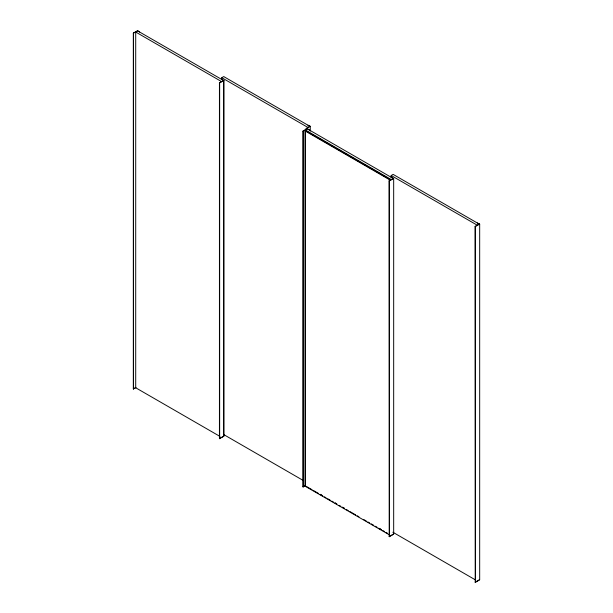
<?xml version="1.0" encoding="UTF-8"?>
<svg xmlns="http://www.w3.org/2000/svg" width="613" height="613" viewBox="0 0 613 613"><rect width="100%" height="100%" fill="white"/><g stroke="black" fill="none" stroke-linecap="round" stroke-linejoin="round"><path stroke-width="0.92" d="M136.009 387.6L133.32 388.903L133.32 33.156L137.664 30.65L139.618 32.029M133.32 33.156L137.664 30.903L223.561 80.495L223.561 436.234L219.431 438.617L219.431 82.878L223.561 80.495M221.768 79.613L221.768 77.705L223.722 76.571L309.841 126.293L305.933 128.799L310.27 126.293L310.27 131.075M221.607 79.368L223.998 80.495L223.998 436.234L219.431 438.617M219.431 82.878L223.998 80.495M307.887 125.167L310.27 126.293M305.688 485.557L302.998 486.86L302.998 131.121L307.343 128.615L309.297 129.994M302.998 131.121L307.343 128.86L393.24 178.46L389.109 180.835L389.332 536.704L393.676 534.199L393.676 178.46L391.286 177.326M389.699 535.042L305.059 486.17L305.059 130.929L305.496 130.684L390.956 180.023M391.178 177.425L391.178 175.51L393.132 174.383L479.243 224.097L475.121 226.481L475.336 582.35L479.68 579.844L479.68 224.097L477.289 222.971M389.109 180.835L393.676 178.46M133.32 388.903L135.488 387.646M475.121 226.481L479.68 224.097M302.998 486.86L305.167 485.611M305.059 486.17L305.496 485.925L305.496 130.684M389.109 536.582L393.24 534.199M475.121 582.227L479.243 579.844M221.768 77.705L307.887 127.42M391.178 175.51L477.289 225.224M221.607 81.621L135.711 32.029L135.711 387.776L219.952 436.41M391.286 179.586L305.389 129.994L305.389 485.734M305.059 130.929L390.527 180.276M223.423 434.402L302.914 480.293M392.833 532.207L475.634 580.013M320.254 494.316L321.909 495.273M335.119 502.905L336.775 503.855M342.552 507.196L344.207 508.146M379.723 528.651L381.37 529.609M306.316 486.4L312.071 489.718M313.71 490.668L318.645 493.511M320.285 494.461L322.752 495.886M324.4 496.837L326.039 497.787M327.687 498.737L330.146 500.154M331.794 501.105L333.434 502.055M335.081 503.005L336.721 503.955M339.188 505.373L340.828 506.323M342.475 507.273L344.115 508.223M346.583 509.648L348.23 510.591M349.87 511.541L355.624 514.866M357.264 515.817L358.911 516.759M363.838 519.609L366.306 521.035M367.953 521.977L369.593 522.927M371.233 523.877L373.7 525.303M375.348 526.253L376.987 527.203M378.635 528.145L381.094 529.571M382.742 530.521L384.382 531.471M386.029 532.421L387.669 533.364M475.336 226.603L475.336 582.35M389.332 180.965L389.332 536.704M303.213 131.243L303.213 486.99M219.653 83L219.653 438.747M133.534 33.286L133.534 389.025"/></g></svg>
